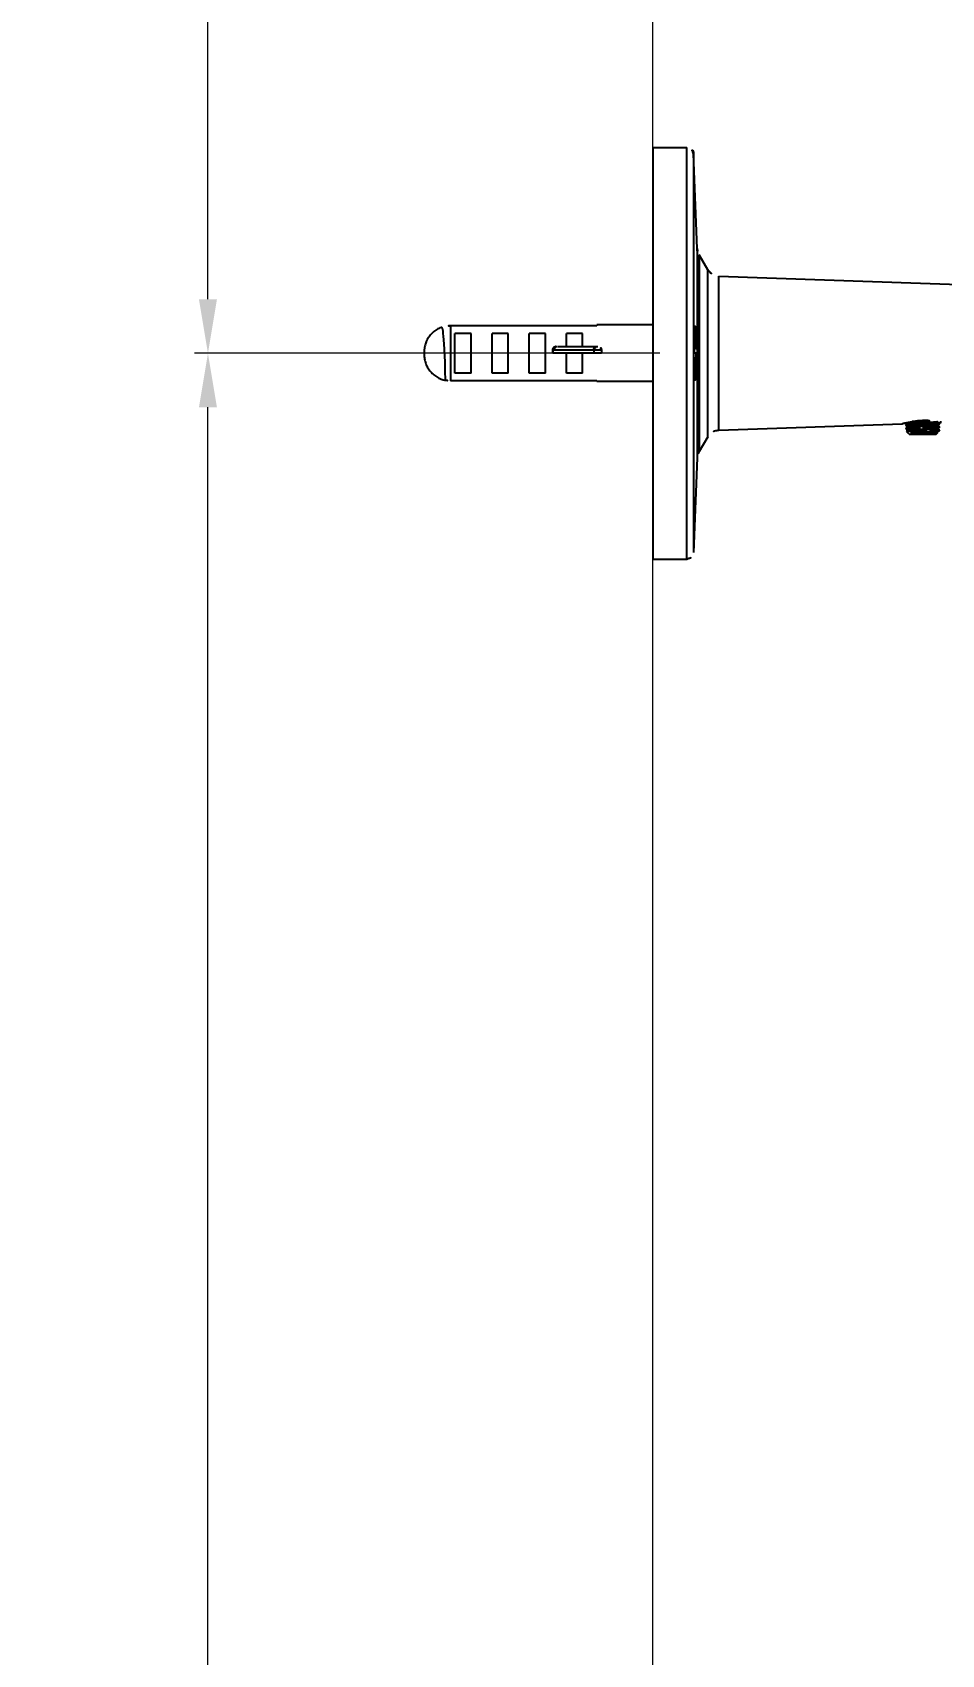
# Model space of a CAD drawing. Extents: x 16296660632 to 16296678915, y -37409619871 to -37409615350.
# Drawn here: x 16296676740.9 to 16296676875.6, y -37409617356.1 to -37409617115.7 of the extents above; entities that cross this region are included whole.
import ezdxf

# ---------------------------------------------------------------- set-up
doc = ezdxf.new("R2010")
doc.units = 0
doc.header["$LTSCALE"] = 10
doc.header["$MEASUREMENT"] = 0
doc.header["$PDMODE"] = 3
doc.header["$PDSIZE"] = -10
doc.layers.get('0').update_dxf_attribs({"linetype": 'CONTINUOUS'})
doc.layers.get('DEFPOINTS').update_dxf_attribs({"linetype": 'CONTINUOUS'})
doc.styles.add('Daelim Dimension', font='')
doc.styles.get('Daelim Dimension').set_extended_font_data('나눔고딕')
doc.dimstyles.new('DEFAULT', dxfattribs={"dimscale": 2, "dimtxt": 2, "dimasz": 2, "dimexe": 0, "dimexo": 2, "dimgap": 1, "dimtad": 1, "dimdec": 1, "dimzin": 9, "dimdsep": 46, "dimtxsty": 'Daelim Dimension', "dimcen": 0.5, "dimclrd": 252, "dimclre": 252, "dimclrt": 3, "dimadec": 1, "dimazin": 0, "dimtfac": 1, "dimtdec": 1, "dimtix": 1, "dimtmove": 0, "dimatfit": 3, "dimfxl": 1, "dimtolj": 1, "dimtzin": 1, "dimlwd": 9, "dimlwe": 9, "dimarcsym": 0})

# ---------------------------------------------------------------- blocks, each defined once
blk = doc.blocks.new('*D2')
at = {"color": 5, "lineweight": 9, "ltscale": 0.5, "transparency": 16777216}
for p, q in [((16296676833.90573, -37409617163.25082), (16296676764.92757, -37409617163.25082)), ((16296676766.92757, -37409618026.25082), (16296676766.92757, -37409617171.25082)), ((16296676881.67395, -37409618034.25082), (16296676764.92757, -37409618034.25082))]:
    blk.add_line(p, q, dxfattribs=at)
at = {"color": 5, "ltscale": 0.5, "transparency": 16777216}
for points in [[(16296676765.59424, -37409617171.25082), (16296676768.26091, -37409617171.25082), (16296676766.92757, -37409617163.25082)], [(16296676765.59424, -37409618026.25082), (16296676768.26091, -37409618026.25082), (16296676766.92757, -37409618034.25082)]]:
    blk.add_solid(points, dxfattribs=at)
at = {"layer": 'DEFPOINTS', "color": 0, "ltscale": 0.5, "transparency": 16777216}
for p in [(16296676766.92757, -37409617163.25082), (16296676837.90573, -37409617163.25082), (16296676885.67395, -37409618034.25082)]:
    blk.add_point(p, dxfattribs=at)
at = {"color": 7, "ltscale": 0.5, "transparency": 16777216, "insert": (16296676754.0406, -37409617598.75082), "char_height": 20, "attachment_point": 5, "rotation": 90, "style": 'Daelim Dimension'}
blk.add_mtext('\\A1;871', dxfattribs=at)
blk = doc.blocks.new('*D4')
at = {"color": 5, "lineweight": 9, "ltscale": 0.5, "transparency": 16777216}
for p, q in [((16296676942.2698, -37409616887.95082), (16296676764.92757, -37409616887.95082)), ((16296676766.92757, -37409617155.25082), (16296676766.92757, -37409616895.95082)), ((16296676812.38121, -37409617163.25082), (16296676764.92757, -37409617163.25082))]:
    blk.add_line(p, q, dxfattribs=at)
at = {"color": 5, "ltscale": 0.5, "transparency": 16777216}
for points in [[(16296676765.59424, -37409616895.95082), (16296676768.26091, -37409616895.95082), (16296676766.92757, -37409616887.95082)], [(16296676765.59424, -37409617155.25082), (16296676768.26091, -37409617155.25082), (16296676766.92757, -37409617163.25082)]]:
    blk.add_solid(points, dxfattribs=at)
at = {"layer": 'DEFPOINTS', "color": 0, "ltscale": 0.5, "transparency": 16777216}
for p in [(16296676766.92757, -37409616887.95082), (16296676946.2698, -37409616887.95082), (16296676816.38121, -37409617163.25082)]:
    blk.add_point(p, dxfattribs=at)
at = {"color": 7, "ltscale": 0.5, "transparency": 16777216, "insert": (16296676754.06921, -37409617025.60082), "char_height": 20, "attachment_point": 5, "rotation": 90, "style": 'Daelim Dimension'}
blk.add_mtext('\\A1;40~450', dxfattribs=at)
blk = doc.blocks.new('*D9')
at = {"color": 5, "lineweight": 9, "ltscale": 0.5, "transparency": 16777216}
for p, q in [((16296676832.869801, -37409618034.745796), (16296676832.869801, -37409616769.545937)), ((16296677417.2698, -37409616998.900833), (16296677417.2698, -37409616769.545937)), ((16296677409.2698, -37409616771.545937), (16296676840.869801, -37409616771.545937))]:
    blk.add_line(p, q, dxfattribs=at)
at = {"color": 5, "ltscale": 0.5, "transparency": 16777216}
for points in [[(16296676840.869801, -37409616770.212608), (16296676840.869801, -37409616772.87928), (16296676832.869801, -37409616771.545937)], [(16296677409.2698, -37409616770.212608), (16296677409.2698, -37409616772.87928), (16296677417.2698, -37409616771.545937)]]:
    blk.add_solid(points, dxfattribs=at)
at = {"layer": 'DEFPOINTS', "color": 0, "ltscale": 0.5, "transparency": 16777216}
for p in [(16296676832.869801, -37409616771.545937), (16296677417.2698, -37409617002.900833), (16296676832.869801, -37409618038.745796)]:
    blk.add_point(p, dxfattribs=at)
at = {"color": 7, "ltscale": 0.5, "transparency": 16777216, "insert": (16296677125.069799, -37409616758.658974), "char_height": 20, "attachment_point": 5, "style": 'Daelim Dimension'}
blk.add_mtext('\\A1;584', dxfattribs=at)

msp = doc.modelspace()

# ---------------------------------------------------------------- linework, layer by layer
at = {"ltscale": 0.5}
for p, q in [((16296676832.869431, -37409617132.750816), (16296676837.905729, -37409617132.750816)), ((16296676832.869801, -37409617132.750839), (16296676832.869801, -37409617193.750809)), ((16296676837.905729, -37409617193.750816), (16296676837.905729, -37409617132.750816)), ((16296676839.42338, -37409617147.729797), (16296676838.90505, -37409617133.713867)), ((16296676838.90505, -37409617133.713867), (16296676838.90505, -37409617192.787781)), ((16296676839.42338, -37409617147.729797), (16296676839.42338, -37409617178.771843)), ((16296676839.70442, -37409617148.680519), (16296676839.70442, -37409617177.821129)), ((16296676841.01198, -37409617150.872414), (16296676839.70442, -37409617148.680519)), ((16296676841.01198, -37409617175.629242), (16296676841.01198, -37409617150.872414)), ((16296676842.659781, -37409617174.655083), (16296676842.659781, -37409617151.846558)), ((16296676842.659781, -37409617151.846558), (16296676882.141821, -37409617153.225304)), ((16296676802.873421, -37409617159.167084), (16296676802.873421, -37409617167.334572)), ((16296676824.543421, -37409617159.167084), (16296676802.873421, -37409617159.167084)), ((16296676803.53903, -37409617166.192009), (16296676803.53903, -37409617160.309639)), ((16296676805.940411, -37409617160.309639), (16296676803.53903, -37409617160.309639)), ((16296676805.940411, -37409617166.192009), (16296676805.940411, -37409617160.309639)), ((16296676809.03903, -37409617166.192009), (16296676809.03903, -37409617160.309639)), ((16296676811.440411, -37409617160.309639), (16296676809.03903, -37409617160.309639)), ((16296676811.440411, -37409617166.192009), (16296676811.440411, -37409617160.309639)), ((16296676814.53903, -37409617166.192009), (16296676814.53903, -37409617160.309639)), ((16296676816.940411, -37409617160.309639), (16296676814.53903, -37409617160.309639)), ((16296676816.940411, -37409617166.192009), (16296676816.940411, -37409617160.309639)), ((16296676820.03903, -37409617162.250816), (16296676820.03903, -37409617160.309639)), ((16296676822.440411, -37409617160.309639), (16296676820.03903, -37409617160.309639)), ((16296676822.440411, -37409617162.250816), (16296676822.440411, -37409617160.309639)), ((16296676832.869801, -37409617159.046417), (16296676824.543421, -37409617159.046417)), ((16296676824.543421, -37409617159.167084), (16296676824.543421, -37409617159.046509)), ((16296676818.00844, -37409617162.750816), (16296676825.229401, -37409617162.750816)), ((16296676818.74354, -37409617162.250816), (16296676824.72929, -37409617162.250816)), ((16296676824.11585, -37409617162.750816), (16296676824.11585, -37409617163.250816)), ((16296676825.229401, -37409617162.750816), (16296676825.229401, -37409617163.250816)), ((16296676825.229309, -37409617163.250816), (16296676818.0504, -37409617163.250816)), ((16296676820.03903, -37409617166.192009), (16296676820.03903, -37409617163.250816)), ((16296676822.440411, -37409617166.192009), (16296676822.440411, -37409617163.250816)), ((16296676839.292761, -37409617163.250816), (16296676838.99684, -37409617163.250816)), ((16296676824.543421, -37409617167.334572), (16296676802.873421, -37409617167.334572)), ((16296676805.940411, -37409617166.192009), (16296676803.53903, -37409617166.192009)), ((16296676811.440411, -37409617166.192009), (16296676809.03903, -37409617166.192009)), ((16296676816.940411, -37409617166.192009), (16296676814.53903, -37409617166.192009)), ((16296676822.440411, -37409617166.192009), (16296676820.03903, -37409617166.192009)), ((16296676824.543421, -37409617167.455139), (16296676824.543421, -37409617167.334572)), ((16296676832.869801, -37409617167.455231), (16296676824.543421, -37409617167.455231)), ((16296676842.659781, -37409617174.655083), (16296676869.81743, -37409617173.706718)), ((16296676869.81743, -37409617173.706718), (16296676869.893379, -37409617173.686287)), ((16296676870.343479, -37409617173.906441), (16296676870.339689, -37409617173.910828)), ((16296676870.339689, -37409617173.91082), (16296676870.339689, -37409617173.960823)), ((16296676870.343479, -37409617173.96521), (16296676870.339689, -37409617173.960823)), ((16296676870.339689, -37409617174.41082), (16296676870.343479, -37409617174.406441)), ((16296676870.339689, -37409617174.41082), (16296676870.339689, -37409617174.460823)), ((16296676870.343479, -37409617174.46521), (16296676870.339689, -37409617174.460823)), ((16296676870.733891, -37409617173.680634), (16296676870.343479, -37409617173.906441)), ((16296676870.343479, -37409617173.96521), (16296676870.72492, -37409617174.185822)), ((16296676870.733891, -37409617174.180634), (16296676870.343479, -37409617174.406441)), ((16296676870.343479, -37409617174.46521), (16296676870.72492, -37409617174.685822)), ((16296676870.44113, -37409617174.852257), (16296676870.442181, -37409617174.849373)), ((16296676870.839689, -37409617175.250816), (16296676870.44113, -37409617174.852257)), ((16296676870.733891, -37409617174.680634), (16296676870.442181, -37409617174.849373)), ((16296676870.478901, -37409617173.543518), (16296676870.72492, -37409617173.685822)), ((16296676873.90414, -37409617174.750816), (16296676875.03046, -37409617174.750816)), ((16296676874.839689, -37409617175.250816), (16296676875.07976, -37409617175.01075)), ((16296676874.94549, -37409617173.441017), (16296676875.05266, -37409617173.379013)), ((16296676874.94549, -37409617173.941017), (16296676875.335899, -37409617173.71521)), ((16296676874.94549, -37409617174.441017), (16296676875.335899, -37409617174.21521)), ((16296676874.94549, -37409617174.941017), (16296676875.335899, -37409617174.71521)), ((16296676875.335899, -37409617173.656441), (16296676874.95446, -37409617173.435822)), ((16296676875.335899, -37409617174.156441), (16296676874.95446, -37409617173.935822)), ((16296676875.335899, -37409617174.656441), (16296676874.95446, -37409617174.435822)), ((16296676875.07863, -37409617175.00766), (16296676874.95446, -37409617174.935822)), ((16296676875.07863, -37409617175.00766), (16296676875.07976, -37409617175.010757)), ((16296676875.335899, -37409617173.656441), (16296676875.339689, -37409617173.66082)), ((16296676875.335899, -37409617173.71521), (16296676875.339689, -37409617173.710823)), ((16296676875.335899, -37409617174.156441), (16296676875.339689, -37409617174.16082)), ((16296676875.335899, -37409617174.21521), (16296676875.339689, -37409617174.210823)), ((16296676875.339689, -37409617174.66082), (16296676875.335899, -37409617174.656441)), ((16296676875.339689, -37409617174.710823), (16296676875.335899, -37409617174.71521)), ((16296676875.339689, -37409617173.66082), (16296676875.339689, -37409617173.710823)), ((16296676875.339689, -37409617174.16082), (16296676875.339689, -37409617174.210823)), ((16296676875.339689, -37409617174.66082), (16296676875.339689, -37409617174.710823)), ((16296676841.01198, -37409617175.629242), (16296676839.70442, -37409617177.821129)), ((16296676870.839689, -37409617175.250816), (16296676874.839689, -37409617175.250816)), ((16296676839.42338, -37409617178.771843), (16296676838.90505, -37409617192.787781)), ((16296676832.869431, -37409617193.750816), (16296676837.905729, -37409617193.750816))]:
    msp.add_line(p, q, dxfattribs=at)
for centre, radius, start, end in [((16296676837.905729, -37409617133.750816), 1, 2.11794959, 90), ((16296676841.42202, -37409617147.655891), 2, 182.11794959, 210.81805705), ((16296676842.72958, -37409617149.847778), 2, 210.81805705, 268.00003995), ((16296676802.87401, -37409617163.058601), 3.891531, 90.00863336, 100.81014948), ((16296676824.729401, -37409617162.750816), 0.5, 0, 90), ((16296676802.87401, -37409617163.443039), 3.891534, 259.18985052, 269.99136664), ((16296676842.72958, -37409617176.65387), 2, 91.99996005, 149.18194295), ((16296676885.797409, -37409617583.796249), 410.714875, 91.80794713, 91.95370053), ((16296676863.84236, -37409616883.299896), 290.125473, 271.77711708, 271.97852314), ((16296676873.103781, -37409617185.984161), 12.755405, 81.36820651, 81.62479645), ((16296676873.09984, -37409617186.010078), 12.781617, 81.18964499, 81.36809846), ((16296676873.034531, -37409617186.416283), 13.193026, 78.5788992, 81.17961672), ((16296676841.42202, -37409617178.845757), 2, 149.18194295, 177.88205041), ((16296676837.905729, -37409617192.750816), 1, 270, 357.88205041)]:
    msp.add_arc(centre, radius, start, end, dxfattribs=at)
for points, knots in [([(16296676802.144131, -37409617167.265518), (16296676801.916149, -37409617167.22197), (16296676801.466999, -37409617167.093536), (16296676800.8393, -37409617166.784142), (16296676800.27667, -37409617166.367844), (16296676799.797251, -37409617165.858276), (16296676799.415791, -37409617165.272034), (16296676799.143221, -37409617164.628098), (16296676798.9855, -37409617163.947212), (16296676798.937269, -37409617163.250816), (16296676798.9855, -37409617162.554443), (16296676799.143221, -37409617161.87355), (16296676799.415791, -37409617161.229622), (16296676799.797251, -37409617160.643372), (16296676800.27668, -37409617160.133812), (16296676800.8393, -37409617159.717506), (16296676801.466999, -37409617159.408112), (16296676801.916149, -37409617159.279678), (16296676802.144131, -37409617159.23613)], [0, 0, 0, 0, 0.0625355761, 0.1250692589, 0.187590445, 0.2500917353, 0.3125774726, 0.3750523266, 0.4375225992, 0.5000000166, 0.5624774336, 0.6249477115, 0.6874225694, 0.7499083103, 0.8124096051, 0.8749307706, 0.93746441, 1, 1, 1, 1]), ([(16296676838.99684, -37409617163.250816), (16296676838.99683, -37409617162.996223), (16296676838.998329, -37409617162.496208), (16296676839.004971, -37409617161.76915), (16296676839.01586, -37409617161.096237), (16296676839.028669, -37409617160.580849), (16296676839.041281, -37409617160.213959), (16296676839.05118, -37409617159.978958), (16296676839.061831, -37409617159.77401), (16296676839.073191, -37409617159.601051), (16296676839.08497, -37409617159.461487), (16296676839.0973, -37409617159.356972), (16296676839.10817, -37409617159.291573), (16296676839.11838, -37409617159.258102), (16296676839.123631, -37409617159.247139), (16296676839.126801, -37409617159.24395)], [0, 0, 0, 0, 0.1902978272, 0.3737108817, 0.5434287658, 0.6932943183, 0.7590316273, 0.8178057716, 0.8690904484, 0.9124102059, 0.9473742785, 0.9736994984, 0.9911871276, 0.9966377147, 1, 1, 1, 1]), ([(16296676839.126801, -37409617159.24395), (16296676839.13756, -37409617159.24247), (16296676839.143511, -37409617159.252777), (16296676839.150221, -37409617159.27018), (16296676839.157379, -37409617159.299011), (16296676839.16456, -37409617159.336884), (16296676839.171841, -37409617159.384941), (16296676839.179119, -37409617159.442619), (16296676839.18944, -37409617159.538567), (16296676839.20174, -37409617159.681602), (16296676839.215389, -37409617159.879929), (16296676839.228479, -37409617160.112221), (16296676839.24577, -37409617160.482674), (16296676839.26404, -37409617161.010338), (16296676839.28021, -37409617161.70549), (16296676839.29039, -37409617162.462433), (16296676839.29269, -37409617162.984482), (16296676839.29269, -37409617163.250816)], [0, 0, 0, 0, 0.002692045, 0.0075391653, 0.014762096, 0.0244103305, 0.0364882679, 0.0509708801, 0.0678255122, 0.1085034928, 0.1581309968, 0.2162126494, 0.2821660492, 0.4349464748, 0.6103110647, 0.8011924884, 1, 1, 1, 1]), ([(16296676818.00844, -37409617162.750816), (16296676818.00153, -37409617162.709793), (16296676818.00362, -37409617162.623947), (16296676818.057381, -37409617162.508011), (16296676818.145451, -37409617162.416832), (16296676818.288099, -37409617162.327393), (16296676818.49135, -37409617162.264763), (16296676818.65947, -37409617162.250816), (16296676818.74354, -37409617162.250816)], [0, 0, 0, 0, 0.1244207951, 0.248626206, 0.3732372034, 0.4982805495, 0.7486757183, 1, 1, 1, 1]), ([(16296676824.4056, -37409617162.250816), (16296676824.386511, -37409617162.250816), (16296676824.34668, -37409617162.257889), (16296676824.291161, -37409617162.28791), (16296676824.24094, -37409617162.33551), (16296676824.180389, -37409617162.423286), (16296676824.129219, -37409617162.564056), (16296676824.11585, -37409617162.686607), (16296676824.11585, -37409617162.750816)], [0, 0, 0, 0, 0.09101254, 0.1885531218, 0.2967961504, 0.4177256636, 0.6939961291, 1, 1, 1, 1]), ([(16296676839.12682, -37409617167.257713), (16296676839.12365, -37409617167.254539), (16296676839.118401, -37409617167.243584), (16296676839.108179, -37409617167.210136), (16296676839.097309, -37409617167.14476), (16296676839.08498, -37409617167.040268), (16296676839.0732, -37409617166.900726), (16296676839.06184, -37409617166.727783), (16296676839.051189, -37409617166.522842), (16296676839.041281, -37409617166.287849), (16296676839.028669, -37409617165.920959), (16296676839.015869, -37409617165.405548), (16296676839.004971, -37409617164.732597), (16296676838.998329, -37409617164.005501), (16296676838.99682, -37409617163.505463), (16296676838.99684, -37409617163.250816)], [0, 0, 0, 0, 0.0033582179, 0.0088047003, 0.0262849603, 0.0526041107, 0.0875631361, 0.1308782882, 0.1821593257, 0.240931486, 0.30666873, 0.4565382761, 0.6262637897, 0.8096886426, 1, 1, 1, 1]), ([(16296676839.29269, -37409617163.250816), (16296676839.29269, -37409617163.517143), (16296676839.2904, -37409617164.039169), (16296676839.28021, -37409617164.796059), (16296676839.26404, -37409617165.491173), (16296676839.245781, -37409617166.018822), (16296676839.228491, -37409617166.389267), (16296676839.215401, -37409617166.621567), (16296676839.20175, -37409617166.819908), (16296676839.189461, -37409617166.962959), (16296676839.179131, -37409617167.058907), (16296676839.17186, -37409617167.116608), (16296676839.164579, -37409617167.16468), (16296676839.157391, -37409617167.202583), (16296676839.15023, -37409617167.231422), (16296676839.14352, -37409617167.24884), (16296676839.137581, -37409617167.259163), (16296676839.12682, -37409617167.257713)], [0, 0, 0, 0, 0.198795008, 0.3896637133, 0.565019488, 0.7177955957, 0.7837503343, 0.8418344052, 0.891465111, 0.9321474847, 0.9490048998, 0.9634907278, 0.9755723343, 0.9852247229, 0.9924522316, 0.9973040699, 1, 1, 1, 1]), ([(16296676869.893379, -37409617173.686287), (16296676870.604429, -37409617173.496986), (16296676871.84433, -37409617173.261864), (16296676873.55167, -37409617173.209251), (16296676874.51757, -37409617173.299408), (16296676874.96166, -37409617173.364777)], [0, 0, 0, 0, 0.4319309247, 0.7365095716, 1, 1, 1, 1]), ([(16296676870.339689, -37409617173.960823), (16296676870.373699, -37409617173.947594), (16296676870.38962, -37409617173.944748), (16296676870.41651, -37409617173.940918), (16296676870.463909, -37409617173.935364), (16296676870.53734, -37409617173.928688), (16296676870.64192, -37409617173.921059), (16296676870.76766, -37409617173.913383), (16296676870.913349, -37409617173.905678), (16296676871.077579, -37409617173.897942), (16296676871.258789, -37409617173.890198), (16296676871.45521, -37409617173.882446), (16296676871.66497, -37409617173.87468), (16296676871.96537, -37409617173.864128), (16296676872.3582, -37409617173.851151), (16296676872.677111, -37409617173.841003), (16296676872.839689, -37409617173.835823)], [0, 0, 0, 0, 0.0086183208, 0.0195893671, 0.0328991258, 0.0664266511, 0.108905415, 0.1599382865, 0.2190431572, 0.2856547116, 0.3591335883, 0.438775863, 0.5238159473, 0.6134373238, 0.8029302782, 1, 1, 1, 1]), ([(16296676870.339689, -37409617174.460823), (16296676870.373699, -37409617174.447594), (16296676870.38962, -37409617174.444748), (16296676870.41651, -37409617174.440918), (16296676870.463909, -37409617174.435364), (16296676870.53734, -37409617174.428688), (16296676870.64192, -37409617174.421059), (16296676870.76766, -37409617174.413383), (16296676870.913349, -37409617174.405678), (16296676871.077579, -37409617174.397942), (16296676871.258789, -37409617174.390198), (16296676871.45521, -37409617174.382446), (16296676871.66497, -37409617174.37468), (16296676871.96537, -37409617174.364128), (16296676872.3582, -37409617174.351151), (16296676872.677111, -37409617174.341003), (16296676872.839689, -37409617174.335823)], [0, 0, 0, 0, 0.0086180342, 0.0195894912, 0.0328990348, 0.0664267774, 0.1089052376, 0.1599381236, 0.2190432323, 0.2856546176, 0.3591334486, 0.4387758918, 0.5238159169, 0.6134371671, 0.8029303984, 1, 1, 1, 1]), ([(16296676870.343479, -37409617174.406441), (16296676870.34638, -37409617174.404762), (16296676870.354469, -37409617174.401947), (16296676870.36941, -37409617174.398354), (16296676870.3899, -37409617174.394707), (16296676870.41584, -37409617174.391006), (16296676870.44721, -37409617174.387306), (16296676870.499649, -37409617174.381989), (16296676870.578199, -37409617174.375542), (16296676870.6875, -37409617174.368149), (16296676870.81609, -37409617174.360718), (16296676870.96283, -37409617174.353256), (16296676871.12639, -37409617174.345787), (16296676871.305321, -37409617174.338318), (16296676871.569851, -37409617174.328041), (16296676871.92588, -37409617174.315422), (16296676872.37446, -37409617174.300629), (16296676872.682739, -37409617174.290817), (16296676872.839689, -37409617174.28582)], [0, 0, 0, 0, 0.0040190238, 0.0101636688, 0.0184741627, 0.0289556406, 0.0415952129, 0.0563677765, 0.0921939538, 0.1361289576, 0.187791227, 0.2467199814, 0.3123909943, 0.3842198803, 0.4615613074, 0.6299790905, 0.8116153923, 1, 1, 1, 1]), ([(16296676872.839689, -37409617173.78582), (16296676872.682739, -37409617173.790817), (16296676872.37446, -37409617173.800629), (16296676871.92589, -37409617173.815422), (16296676871.569851, -37409617173.828041), (16296676871.305321, -37409617173.838318), (16296676871.12639, -37409617173.845787), (16296676870.96283, -37409617173.853256), (16296676870.81609, -37409617173.860718), (16296676870.6875, -37409617173.868149), (16296676870.578199, -37409617173.875542), (16296676870.499649, -37409617173.881989), (16296676870.44721, -37409617173.887306), (16296676870.41584, -37409617173.891006), (16296676870.3899, -37409617173.894707), (16296676870.36941, -37409617173.898354), (16296676870.354469, -37409617173.901947), (16296676870.34638, -37409617173.904762), (16296676870.343479, -37409617173.906441)], [0, 0, 0, 0, 0.1883840815, 0.3700199936, 0.538437603, 0.6157788753, 0.6876077234, 0.7532794284, 0.8122084544, 0.8638706318, 0.9078055632, 0.9436315373, 0.9584042885, 0.9710439834, 0.9815253292, 0.9898361287, 0.9959810849, 1, 1, 1, 1]), ([(16296676870.442181, -37409617174.849373), (16296676870.46439, -37409617174.844078), (16296676870.47747, -37409617174.842216), (16296676870.50313, -37409617174.839546), (16296676870.54067, -37409617174.836502), (16296676870.587099, -37409617174.833443), (16296676870.64222, -37409617174.830368), (16296676870.70582, -37409617174.827278), (16296676870.806801, -37409617174.822937), (16296676870.952049, -37409617174.817657), (16296676871.14756, -37409617174.811562), (16296676871.369061, -37409617174.805473), (16296676871.61318, -37409617174.79937), (16296676871.876209, -37409617174.793282), (16296676872.154209, -37409617174.787201), (16296676872.443041, -37409617174.781128), (16296676872.83741, -37409617174.773033), (16296676873.325171, -37409617174.763184), (16296676873.713989, -37409617174.755028), (16296676873.90414, -37409617174.750816)], [0, 0, 0, 0, 0.0031755321, 0.0115065277, 0.0224540168, 0.0359766223, 0.0520239613, 0.0705299512, 0.0914244542, 0.1400379739, 0.1971092765, 0.2617594519, 0.3330014928, 0.4097575684, 0.4908763438, 0.575150322, 0.6613341349, 0.834373048, 1, 1, 1, 1]), ([(16296676870.733891, -37409617173.680634), (16296676870.74712, -37409617173.675423), (16296676870.75754, -37409617173.672638), (16296676870.775631, -37409617173.669006), (16296676870.79826, -37409617173.665329), (16296676870.825399, -37409617173.661636), (16296676870.87039, -37409617173.656357), (16296676870.93742, -37409617173.649963), (16296676871.03035, -37409617173.642609), (16296676871.13929, -37409617173.635231), (16296676871.26326, -37409617173.627823), (16296676871.40118, -37409617173.620399), (16296676871.551821, -37409617173.612968), (16296676871.77417, -37409617173.60276), (16296676872.07312, -37409617173.590233), (16296676872.44952, -37409617173.575539), (16296676872.839689, -37409617173.560822), (16296676873.22986, -37409617173.546112), (16296676873.60626, -37409617173.531418), (16296676873.90521, -37409617173.518883), (16296676874.12756, -37409617173.508667), (16296676874.2782, -37409617173.501244), (16296676874.416121, -37409617173.493828), (16296676874.540091, -37409617173.48642), (16296676874.649031, -37409617173.479027), (16296676874.741961, -37409617173.471687), (16296676874.80899, -37409617173.465286), (16296676874.853979, -37409617173.460007), (16296676874.881121, -37409617173.456306), (16296676874.90374, -37409617173.452637), (16296676874.921841, -37409617173.449013), (16296676874.932261, -37409617173.446228), (16296676874.94549, -37409617173.441017)], [0, 0, 0, 0, 0.003319332, 0.0077060214, 0.0131629308, 0.0196827922, 0.0272554611, 0.0455001464, 0.0677448982, 0.0937998232, 0.1234383691, 0.1563993273, 0.1923947324, 0.2311058225, 0.3152906074, 0.4059876763, 0.4999998017, 0.594011994, 0.6847089963, 0.7688934831, 0.807605189, 0.8435997955, 0.8765613399, 0.9061997762, 0.9322542812, 0.9544999339, 0.9727434865, 0.9803171664, 0.9868368247, 0.9922929102, 0.9966802499, 1, 1, 1, 1]), ([(16296676870.733891, -37409617174.180634), (16296676870.74712, -37409617174.175423), (16296676870.75754, -37409617174.172638), (16296676870.775631, -37409617174.169006), (16296676870.79826, -37409617174.165329), (16296676870.825399, -37409617174.161636), (16296676870.87039, -37409617174.156357), (16296676870.93742, -37409617174.149963), (16296676871.03035, -37409617174.142609), (16296676871.13929, -37409617174.135231), (16296676871.26326, -37409617174.127823), (16296676871.40118, -37409617174.120399), (16296676871.551821, -37409617174.112968), (16296676871.77417, -37409617174.10276), (16296676872.07312, -37409617174.090233), (16296676872.44952, -37409617174.075539), (16296676872.839689, -37409617174.060822), (16296676873.22986, -37409617174.046112), (16296676873.60626, -37409617174.031418), (16296676873.90521, -37409617174.018883), (16296676874.12756, -37409617174.008667), (16296676874.2782, -37409617174.001244), (16296676874.416121, -37409617173.993828), (16296676874.540091, -37409617173.98642), (16296676874.649031, -37409617173.979027), (16296676874.741961, -37409617173.971687), (16296676874.80899, -37409617173.965286), (16296676874.853979, -37409617173.960007), (16296676874.881121, -37409617173.956322), (16296676874.90374, -37409617173.952637), (16296676874.921841, -37409617173.949013), (16296676874.932261, -37409617173.946228), (16296676874.94549, -37409617173.941017)], [0, 0, 0, 0, 0.0033197119, 0.0077059206, 0.013162771, 0.0196830859, 0.0272556142, 0.0455002832, 0.0677446691, 0.0938001241, 0.1234382175, 0.1563994205, 0.1923947893, 0.2311056533, 0.3152904802, 0.4059876189, 0.4999997264, 0.5940119147, 0.684708998, 0.7688934082, 0.8076050334, 0.8435994952, 0.8765614094, 0.9061993159, 0.9322542176, 0.9544997256, 0.9727431074, 0.9803167173, 0.9868369221, 0.9922926816, 0.9966797006, 1, 1, 1, 1]), ([(16296676870.733891, -37409617174.680634), (16296676870.74712, -37409617174.675423), (16296676870.75754, -37409617174.672638), (16296676870.775631, -37409617174.669006), (16296676870.79826, -37409617174.665329), (16296676870.825399, -37409617174.661636), (16296676870.87039, -37409617174.656357), (16296676870.93742, -37409617174.649963), (16296676871.03035, -37409617174.642609), (16296676871.13929, -37409617174.635231), (16296676871.26326, -37409617174.627823), (16296676871.40118, -37409617174.620399), (16296676871.551821, -37409617174.612968), (16296676871.77417, -37409617174.60276), (16296676872.07312, -37409617174.590233), (16296676872.44952, -37409617174.575539), (16296676872.839689, -37409617174.560822), (16296676873.22986, -37409617174.546112), (16296676873.60626, -37409617174.531418), (16296676873.90521, -37409617174.518883), (16296676874.12756, -37409617174.508667), (16296676874.2782, -37409617174.501244), (16296676874.416121, -37409617174.493828), (16296676874.540091, -37409617174.48642), (16296676874.649031, -37409617174.479027), (16296676874.741961, -37409617174.471687), (16296676874.80899, -37409617174.465286), (16296676874.853979, -37409617174.460007), (16296676874.881121, -37409617174.456322), (16296676874.903749, -37409617174.452637), (16296676874.921841, -37409617174.449013), (16296676874.932261, -37409617174.446228), (16296676874.94549, -37409617174.441017)], [0, 0, 0, 0, 0.0033201594, 0.0077063544, 0.0131626653, 0.0196833235, 0.027256133, 0.0455003661, 0.0677448272, 0.0938004761, 0.1234381618, 0.1563998379, 0.1923948743, 0.2311058105, 0.3152905253, 0.4059877261, 0.4999998531, 0.5940120133, 0.6847092082, 0.7688937115, 0.8076049841, 0.8435996579, 0.876561655, 0.9061992296, 0.9322546144, 0.9544995758, 0.9727432864, 0.9803165191, 0.9868371882, 0.9922930144, 0.9966795723, 1, 1, 1, 1]), ([(16296676871.062031, -37409617175.140533), (16296676871.12841, -37409617175.135887), (16296676871.27412, -37409617175.126999), (16296676871.609091, -37409617175.109711), (16296676871.983021, -37409617175.093842), (16296676872.38666, -37409617175.077957), (16296676872.71113, -37409617175.065659), (16296676873.03874, -37409617175.053337), (16296676873.361469, -37409617175.041023), (16296676873.671419, -37409617175.028717), (16296676873.960991, -37409617175.016441), (16296676874.223089, -37409617175.004204), (16296676874.421329, -37409617174.993637), (16296676874.561411, -37409617174.985001), (16296676874.65106, -37409617174.978828), (16296676874.72961, -37409617174.972679), (16296676874.79656, -37409617174.966553), (16296676874.85153, -37409617174.96048), (16296676874.894159, -37409617174.954453), (16296676874.92189, -37409617174.949203), (16296676874.935129, -37409617174.945343), (16296676874.94549, -37409617174.941017)], [0, 0, 0, 0, 0.0514197934, 0.1127854442, 0.259161926, 0.3405955471, 0.4249097943, 0.5100415602, 0.593907608, 0.6744558607, 0.7497159554, 0.8178479381, 0.8771880914, 0.9030994536, 0.9262916238, 0.946621864, 0.9639718302, 0.9782377332, 0.9893455477, 0.9972468262, 1, 1, 1, 1]), ([(16296676875.03046, -37409617174.750816), (16296676874.971149, -37409617174.75898), (16296676874.84321, -37409617174.774963), (16296676874.554171, -37409617174.806633), (16296676874.13949, -37409617174.845322), (16296676873.595921, -37409617174.890869), (16296676873.016411, -37409617174.937363), (16296676872.438709, -37409617174.984734), (16296676871.97649, -37409617175.026062), (16296676871.63792, -37409617175.060837), (16296676871.418751, -37409617175.086151), (16296676871.229441, -37409617175.111633), (16296676871.113951, -37409617175.130547), (16296676871.062031, -37409617175.140533)], [0, 0, 0, 0, 0.0450297117, 0.0969753149, 0.218703077, 0.3582919192, 0.5072673397, 0.6560038528, 0.7942858791, 0.8563221839, 0.9120049014, 0.9602273832, 1, 1, 1, 1]), ([(16296676872.839689, -37409617175.089996), (16296676872.663759, -37409617175.094109), (16296676872.323771, -37409617175.102089), (16296676871.841881, -37409617175.11422), (16296676871.42523, -37409617175.12632), (16296676871.17267, -37409617175.135437), (16296676871.062031, -37409617175.140533)], [0, 0, 0, 0, 0.2968556966, 0.5736875138, 0.813160328, 1, 1, 1, 1]), ([(16296676871.30785, -37409617173.388313), (16296676871.54858, -37409617173.378609), (16296676872.059179, -37409617173.360672), (16296676872.569839, -37409617173.344414), (16296676872.839689, -37409617173.335823)], [0, 0, 0, 0, 0.4715615364, 1, 1, 1, 1]), ([(16296676872.839689, -37409617173.335823), (16296676873.09164, -37409617173.327797), (16296676873.571989, -37409617173.312523), (16296676874.05229, -37409617173.295837), (16296676874.28063, -37409617173.286942)], [0, 0, 0, 0, 0.5245186654, 1, 1, 1, 1]), ([(16296676872.839689, -37409617173.835823), (16296676872.996639, -37409617173.830833), (16296676873.30492, -37409617173.821007), (16296676873.7535, -37409617173.806229), (16296676874.109529, -37409617173.79361), (16296676874.37406, -37409617173.783333), (16296676874.55299, -37409617173.775848), (16296676874.716551, -37409617173.768379), (16296676874.863291, -37409617173.760933), (16296676874.99188, -37409617173.753502), (16296676875.101179, -37409617173.746109), (16296676875.179729, -37409617173.739662), (16296676875.23217, -37409617173.734337), (16296676875.26354, -37409617173.730629), (16296676875.28948, -37409617173.726936), (16296676875.309971, -37409617173.723297), (16296676875.324909, -37409617173.719704), (16296676875.333, -37409617173.716881), (16296676875.335899, -37409617173.71521)], [0, 0, 0, 0, 0.1883842932, 0.3700218297, 0.5384391259, 0.6157808314, 0.6876089614, 0.7532811777, 0.8122094159, 0.8638709581, 0.9078077366, 0.9436325648, 0.9584066459, 0.9710446153, 0.9815259796, 0.9898382503, 0.9959814954, 1, 1, 1, 1]), ([(16296676872.839689, -37409617174.335823), (16296676872.996639, -37409617174.330833), (16296676873.30492, -37409617174.321007), (16296676873.7535, -37409617174.306229), (16296676874.109529, -37409617174.29361), (16296676874.37406, -37409617174.283333), (16296676874.55299, -37409617174.275848), (16296676874.716551, -37409617174.268379), (16296676874.863291, -37409617174.260933), (16296676874.99188, -37409617174.253502), (16296676875.101179, -37409617174.246109), (16296676875.179729, -37409617174.239662), (16296676875.23217, -37409617174.234337), (16296676875.26354, -37409617174.230629), (16296676875.28948, -37409617174.226936), (16296676875.309971, -37409617174.223297), (16296676875.324909, -37409617174.219704), (16296676875.333, -37409617174.216881), (16296676875.335899, -37409617174.21521)], [0, 0, 0, 0, 0.1883842932, 0.3700218297, 0.5384391259, 0.6157808314, 0.6876089614, 0.7532811777, 0.8122094159, 0.8638709581, 0.9078077366, 0.9436325648, 0.9584066459, 0.9710446153, 0.9815259796, 0.9898382503, 0.9959814954, 1, 1, 1, 1]), ([(16296676875.07976, -37409617175.010757), (16296676875.07139, -37409617175.014259), (16296676875.062811, -37409617175.016052), (16296676875.04738, -37409617175.018402), (16296676875.026779, -37409617175.020767), (16296676875.001101, -37409617175.023163), (16296676874.97036, -37409617175.025574), (16296676874.934641, -37409617175.028), (16296676874.877291, -37409617175.031433), (16296676874.793831, -37409617175.035637), (16296676874.68009, -37409617175.040482), (16296676874.549049, -37409617175.045357), (16296676874.40193, -37409617175.050247), (16296676874.24011, -37409617175.055168), (16296676874.065121, -37409617175.060097), (16296676873.87863, -37409617175.065048), (16296676873.61227, -37409617175.071777), (16296676873.264879, -37409617175.080101), (16296676872.983089, -37409617175.086647), (16296676872.839689, -37409617175.089996)], [0, 0, 0, 0, 0.0047072131, 0.0116908189, 0.0209560516, 0.0324950276, 0.0462871194, 0.0623026736, 0.0805105388, 0.1233369301, 0.1743841796, 0.2331842332, 0.2991957304, 0.3717978518, 0.4503035857, 0.5339676691, 0.621988189, 0.8076325261, 1, 1, 1, 1]), ([(16296676875.339689, -37409617173.66082), (16296676875.305679, -37409617173.674057), (16296676875.289761, -37409617173.676903), (16296676875.26288, -37409617173.680733), (16296676875.215481, -37409617173.686287), (16296676875.142059, -37409617173.692963), (16296676875.037479, -37409617173.700577), (16296676874.911739, -37409617173.70826), (16296676874.76605, -37409617173.715973), (16296676874.60181, -37409617173.723701), (16296676874.420601, -37409617173.731453), (16296676874.22418, -37409617173.739197), (16296676874.01442, -37409617173.746964), (16296676873.71402, -37409617173.757507), (16296676873.32119, -37409617173.7705), (16296676873.00227, -37409617173.780647), (16296676872.839689, -37409617173.78582)], [0, 0, 0, 0, 0.0086160852, 0.0195864085, 0.0328971733, 0.0664217919, 0.1088993783, 0.1599331513, 0.2190374409, 0.285650251, 0.3591304261, 0.4387718945, 0.5238119731, 0.6134340409, 0.8029276761, 1, 1, 1, 1]), ([(16296676875.339689, -37409617174.16082), (16296676875.3057, -37409617174.174049), (16296676875.289789, -37409617174.176903), (16296676875.262899, -37409617174.180733), (16296676875.215521, -37409617174.186279), (16296676875.14209, -37409617174.192963), (16296676875.037519, -37409617174.200577), (16296676874.911779, -37409617174.20826), (16296676874.76609, -37409617174.215973), (16296676874.60186, -37409617174.223701), (16296676874.42065, -37409617174.231453), (16296676874.22422, -37409617174.239197), (16296676874.01445, -37409617174.246964), (16296676873.71405, -37409617174.257507), (16296676873.321199, -37409617174.2705), (16296676873.002279, -37409617174.280647), (16296676872.839689, -37409617174.28582)], [0, 0, 0, 0, 0.0086142044, 0.0195827182, 0.0328918991, 0.066414101, 0.1088902858, 0.1599221835, 0.2190246078, 0.2856360824, 0.3591159955, 0.4387583837, 0.523800702, 0.6134260224, 0.8029238664, 1, 1, 1, 1]), ([(16296676873.90414, -37409617174.750816), (16296676874.00684, -37409617174.747208), (16296676874.20314, -37409617174.740089), (16296676874.482, -37409617174.729012), (16296676874.69479, -37409617174.719482), (16296676874.84729, -37409617174.711723), (16296676874.94701, -37409617174.706131), (16296676875.036209, -37409617174.700562), (16296676875.114441, -37409617174.695007), (16296676875.181311, -37409617174.689484), (16296676875.2365, -37409617174.683983), (16296676875.27503, -37409617174.679161), (16296676875.29978, -37409617174.675148), (16296676875.313789, -37409617174.672401), (16296676875.32205, -37409617174.670326), (16296676875.339689, -37409617174.66082)], [0, 0, 0, 0, 0.2164132248, 0.4136263707, 0.5876967063, 0.6649581272, 0.735179252, 0.7980125576, 0.8531506919, 0.9003256409, 0.9393113097, 0.9699378314, 0.98207759, 0.9920959478, 1, 1, 1, 1]), ([(16296676875.335899, -37409617174.71521), (16296676875.31793, -37409617174.721497), (16296676875.302469, -37409617174.724777), (16296676875.27537, -37409617174.729088), (16296676875.24065, -37409617174.733437), (16296676875.198441, -37409617174.737823), (16296676875.127569, -37409617174.744102), (16296676875.07073, -37409617174.748161), (16296676875.03046, -37409617174.750816)], [0, 0, 0, 0, 0.0672230162, 0.1600353483, 0.2783843477, 0.4220017766, 0.590547664, 1, 1, 1, 1])]:
    msp.add_open_spline(points, degree=3, knots=knots, dxfattribs=at)
msp.add_rational_spline([(16296676818.0504, -37409617163.250816), (16296676818.0504, -37409617162.999931), (16296676818.00844, -37409617162.750816)], [1, 0.975878770492, 0.955730550091], degree=2, dxfattribs=at)

# ---------------------------------------------------------------- dimensions: what is measured, and where the dimension line sits
dim = msp.add_linear_dim(base=(16296676832.869801, -37409616771.545937), p1=(16296677417.2698, -37409617002.900833), p2=(16296676832.869801, -37409618038.745796), dimstyle='DEFAULT', override={"dimtxt": 10, "dimasz": 4, "dimexe": 1, "dimdec": 0, "dimclrd": 5, "dimclre": 5, "dimclrt": 7}, dxfattribs=at)
dim.commit()
dim.dimension.update_dxf_attribs({"geometry": '*D9', "text_midpoint": (16296677125.069799, -37409616758.658974)})
for base, p1, p2, text, picture, middle in [((16296676766.92757, -37409616887.950821), (16296676816.38121, -37409617163.250816), (16296676946.2698, -37409616887.950821), '40~450', '*D4', (16296676766.92758, -37409617025.600822)), ((16296676766.92757, -37409617163.250816), (16296676885.67395, -37409618034.250816), (16296676837.905729, -37409617163.250816), '871', '*D2', (16296676766.92758, -37409617598.750816))]:
    dim = msp.add_linear_dim(base=base, p1=p1, p2=p2, angle=90, text=text, dimstyle='DEFAULT', override={"dimtxt": 10, "dimasz": 4, "dimexe": 1, "dimdec": 0, "dimclrd": 5, "dimclre": 5, "dimclrt": 7}, dxfattribs=at)
    dim.commit()
    dim.dimension.update_dxf_attribs({"geometry": picture, "text_midpoint": middle, "dimtype": 160})

doc.saveas('drawing.dxf')
